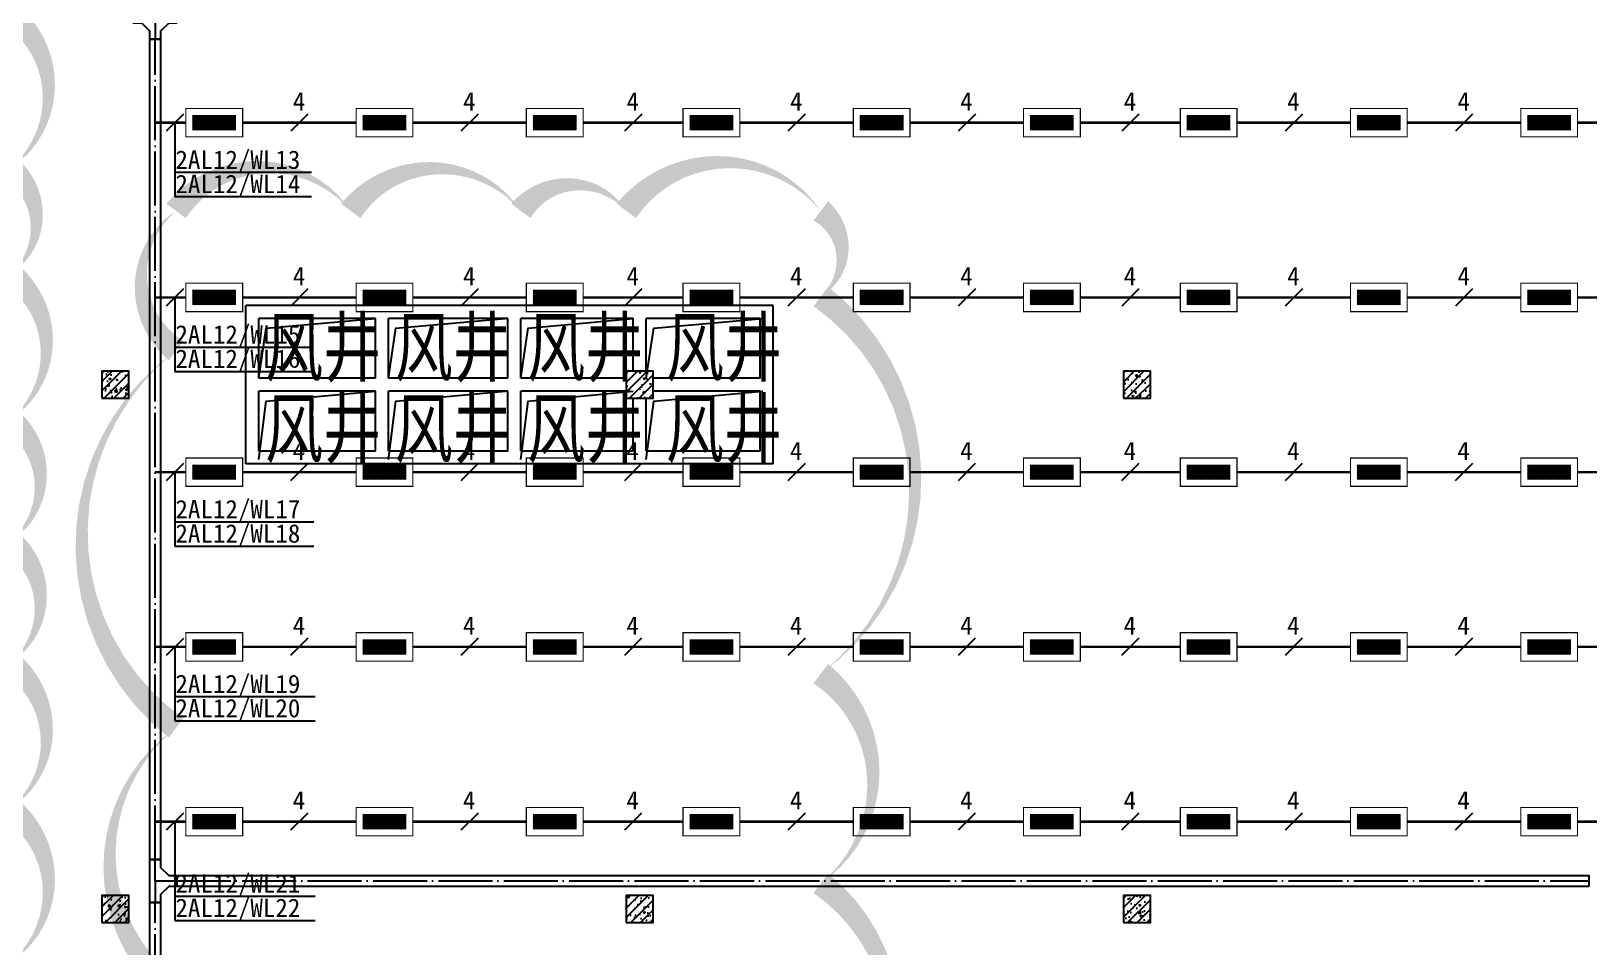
# Model space of a CAD drawing. Header units: millimetres. Extents: x -633009578 to 5705885, y -633235091 to 2571734.
# Drawn here: x 2853360 to 2882182, y 1943000 to 1959944 of the extents above; entities that cross this region are included whole.
import ezdxf

# ---------------------------------------------------------------- set-up
doc = ezdxf.new("R2010")
doc.units = ezdxf.units.MM
doc.header["$LTSCALE"] = 1000
doc.header["$MEASUREMENT"] = 0
doc.linetypes.add('DOTE', pattern=[2.4200000000000004, 2, -0.2, 0.02, -0.2])
doc.layers.get('0').update_dxf_attribs({"color": 9})
for name, color, linetype in [('3T_WOOD', 21, 'Continuous'), ('A-COLUM(柱)', 255, 'Continuous'), ('A-OTHER(其它)', 192, 'Continuous'), ('A-TEXT(房间)', 243, 'Continuous'), ('A-WALL(墙)', 255, 'Continuous'), ('DIM_MODI', 6, 'Continuous'), ('电-强电平面-标注', 3, 'Continuous'), ('电-强电平面-线缆', 3, 'Continuous'), ('电-桥架', 4, 'Continuous'), ('设备-照明', 3, 'Continuous')]:
    doc.layers.add(name, color=color, linetype=linetype)
doc.styles.add('_TCH', font='simhei.ttf', dxfattribs={"width": 0.75, "bigfont": 'hztxt.shx'})
doc.styles.add('ELEC-DIM', font='simhei.ttf')
doc.styles.add('IDQSTYLE', font='simhei.ttf', dxfattribs={"width": 0.707, "bigfont": 'hztxt.shx'})

# ---------------------------------------------------------------- blocks, each defined once
blk = doc.blocks.new('_FZH')
h = blk.add_hatch()
h.set_pattern_fill('钢筋混凝土', color=256, scale=0.1, style=0)
h.set_pattern_definition([(45, (0, 0), (-0.1767766952966369, 0.1767766952966369), []), (50, (0, 0), (0.7172601826007535, -0.06275213498259512), [0.07500000000000001, -0.8250000000000001]), (355, (0, 0), (-0.138751333613, 0.7521921337000119), [0.06, -0.66]), (100.4514, (0.05977168000000001, -0.00522934), (0.5785093817140216, 0.6894395420609536), [0.06374019, -0.701142112]), (46.1842, (0, 0.2), (1.067241048625645, -0.1655190143290181), [0.1125, -1.2375]), (96.6356, (0.088936745, 0.186206693), (0.9346627055487033, 0.9741178709004418), [0.095610288, -1.051713]), (351.1842, (0, 0.2), (0.9346619451336272, 0.9741186009253247), [0.09000000000000001, -0.9900000000000001]), (21, (0.1, 0.15), (0.5969070521184617, -0.4026188906653388), [0.07500000000000001, -0.8250000000000001]), (326, (0.1, 0.15), (0.2433153319215824, 0.7251500450468529), [0.06, -0.66]), (71.4514, (0.149742233, 0.116448394), (0.84022262858149, 0.3225304967099524), [0.06374019, -0.701142112]), (37.50000000000001, (0, 0), (0.01215985531729062, 0.3328938538313115), [0, -0.652, 0, -0.67, 0, -0.6625000000000001]), (7.499999999999999, (0, 0), (0.2630695374421486, 0.3944117118823603), [0, -0.382, 0, -0.637, 0, -0.2525]), (-32.5, (-0.223, 0), (0.533822436172409, -0.02255487173437976), [0, -0.25, 0, -0.78, 0, -1.035]), (-42.5, (-0.323, 0), (0.5831861693423862, 0.1001049823323177), [0, -0.325, 0, -0.518, 0, -0.735])])
h.paths.add_polyline_path([(-0.5, -0.5), (0.5, -0.5), (0.5, 0.5), (-0.5, 0.5)])
blk.add_lwpolyline([(-0.5, -0.5), (0.5, -0.5), (0.5, 0.5), (-0.5, 0.5)], close=True)
blk = doc.blocks.new('9-3-1')
at = {"layer": 'A-OTHER(其它)'}
for points in [[(1201690.598288007, 1275542.080887673), (1201829.824807846, 1276467.089357781), (1203850.598288691, 1276647.080887757)], [(1204090.598288691, 1275542.080887476), (1204229.82480853, 1276467.089357584), (1206250.598289375, 1276647.08088756)], [(1206540.598288347, 1275542.080887623), (1206679.824808186, 1276467.089357731), (1208620.598288295, 1276647.080887707)], [(1208860.598288303, 1275542.080887546), (1208999.824808142, 1276467.089357654), (1211020.598288987, 1276647.08088763)], [(1201690.598288007, 1274037.080887418), (1201829.824807846, 1275122.089357526), (1203850.598288691, 1275302.080887503)], [(1204090.598288691, 1274037.080887221), (1204229.82480853, 1275122.089357329), (1206250.598289375, 1275302.080887306)], [(1206540.598288347, 1274037.080887369), (1206679.824808186, 1275122.089357477), (1208620.598288295, 1275302.080887453)], [(1208860.598288303, 1274037.080887291), (1208999.824808142, 1275122.089357399), (1211020.598288987, 1275302.080887376)]]:
    blk.add_lwpolyline(points, dxfattribs=at)
at = {"layer": 'A-WALL(墙)'}
for p, q in [((1203970.598288486, 1276887.08088762), (1201450.598288004, 1276887.080887735)), ((1201450.598288154, 1275422.080887619), (1201450.598288004, 1276887.080887735)), ((1206420.598288485, 1276887.08088762), (1203970.598288486, 1276887.08088762)), ((1208740.598288325, 1276887.08088762), (1206420.598288485, 1276887.08088762)), ((1211210.598288361, 1276887.08088763), (1208740.598288325, 1276887.08088762)), ((1211210.598288325, 1275422.080887619), (1211210.598288361, 1276887.08088763)), ((1203850.598288729, 1276647.080887768), (1201690.598288005, 1276647.080887768)), ((1201690.598288004, 1275542.080887673), (1201690.598288005, 1276647.080887768)), ((1203850.598288729, 1275542.080887673), (1203850.598288729, 1276647.080887768)), ((1204090.598288729, 1275542.08088756), (1204090.598288729, 1276647.08088756)), ((1206300.598288364, 1276647.08088756), (1204090.598288729, 1276647.08088756)), ((1206300.598288364, 1275542.08088756), (1206300.598288364, 1276647.08088756)), ((1206540.598288364, 1275542.080887626), (1206540.598288364, 1276647.080887702)), ((1208620.59828831, 1276647.080887702), (1206540.598288364, 1276647.080887702)), ((1208620.598287995, 1275672.080887693), (1208620.59828831, 1276647.080887702)), ((1208860.598288045, 1275672.080887693), (1208860.598288319, 1276647.08088763)), ((1210970.598288361, 1276647.08088763), (1208860.598288319, 1276647.08088763)), ((1210970.598288361, 1275542.08088763), (1210970.598288361, 1276647.08088763)), ((1201450.598288323, 1273957.080887732), (1201450.598288154, 1275422.080887619)), ((1203850.598288729, 1275542.080887673), (1201690.598288004, 1275542.080887673)), ((1206300.598288364, 1275542.08088756), (1204090.598288729, 1275542.08088756)), ((1208490.598288553, 1275542.080887588), (1206540.598288364, 1275542.080887626)), ((1210970.598288361, 1275542.08088763), (1208990.598288553, 1275542.080887618)), ((1211210.598288564, 1273957.08088763), (1211210.598288325, 1275422.080887619)), ((1203850.598288438, 1275302.080887503), (1201690.598288338, 1275302.080887503)), ((1201690.598288338, 1274197.080887699), (1201690.598288338, 1275302.080887503)), ((1203850.598288438, 1274197.080887699), (1203850.598288438, 1275302.080887503)), ((1206300.598288601, 1275302.080887759), (1204090.598288453, 1275302.080887759)), ((1204090.598288453, 1274197.080887758), (1204090.598288453, 1275302.080887759)), ((1206300.598288601, 1274197.080887758), (1206300.598288601, 1275302.080887759)), ((1206540.598288616, 1274197.080887744), (1206540.598288616, 1275302.080887609)), ((1208490.598288553, 1275302.080887591), (1206540.598288616, 1275302.080887609)), ((1208620.598288432, 1274197.080887744), (1208620.59828848, 1275172.080887693)), ((1208860.598288439, 1274197.08088763), (1208860.59828843, 1275172.080887693)), ((1210970.598288548, 1275302.08088763), (1208990.598288553, 1275302.080887748)), ((1210970.598288548, 1274197.08088763), (1210970.598288548, 1275302.08088763)), ((1203970.598288486, 1273957.080887708), (1201450.598288323, 1273957.080887732)), ((1203850.598288438, 1274197.080887699), (1201690.598288338, 1274197.080887699)), ((1206420.598288485, 1273957.080887708), (1203970.598288486, 1273957.080887708)), ((1206300.598288601, 1274197.080887758), (1204090.598288453, 1274197.080887758)), ((1208740.598288325, 1273957.080887708), (1206420.598288485, 1273957.080887708)), ((1208620.598288432, 1274197.080887744), (1206540.598288616, 1274197.080887744)), ((1211210.598288564, 1273957.08088763), (1208740.598288325, 1273957.080887708)), ((1210970.598288548, 1274197.08088763), (1208860.598288439, 1274197.08088763))]:
    blk.add_line(p, q, dxfattribs=at)
at = {"layer": 'DIM_MODI', "color": 8}
blk.add_lwpolyline([(1197091.939071017, 1245225.503476094, 0, 450, 0.5), (1197091.939071017, 1246725.503476094, 0, 450, 0.5), (1197091.939071017, 1250775.503476094, 0, 450, 0.5), (1197091.939071017, 1253025.503476094, 0, 450, 0.5), (1197091.939071017, 1255275.503476094, 0, 450, 0.5), (1197091.939071017, 1258425.503476094, 0, 450, 0.5), (1197091.939071017, 1261575.503476094, 0, 450, 0.5), (1197091.939071017, 1264725.503476094, 0, 450, 0.5), (1197091.939071017, 1267575.503476094, 0, 450, 0.5), (1197091.939071017, 1270275.503476094, 0, 450, 0.5), (1197091.939071017, 1272525.503476094, 0, 450, 0.5), (1197091.939071017, 1274775.503476094, 0, 450, 0.5), (1197091.939071017, 1277475.503476094, 0, 450, 0.5), (1197091.939071017, 1279425.503476094, 0, 450, 0.5), (1197091.939071017, 1282275.503476094, 0, 450, 0.5), (1197091.939071017, 1284525.503476094, 0, 450, 0.5), (1197091.939071017, 1287375.503476094, 0, 450, 0.5), (1197091.939071017, 1288875.503476094, 0, 450, 0.5), (1197091.939071017, 1291575.503476094, 0, 450, 0.5), (1197091.939071017, 1293525.503476094, 0, 450, 0.5), (1197091.939071017, 1296675.503476094, 0, 450, 0.5), (1197091.939071017, 1299525.503476094, 0, 450, 0.5), (1197091.939071017, 1303125.503476094, 0, 450, 0.5), (1197091.939071017, 1304660.788694934, 0, 450, 0.5)], format="xyseb", dxfattribs=at)
blk.add_lwpolyline([(1200161.11916399, 1278640.011747444, 0, 450, 0.5), (1200161.11916399, 1276054.77659813, 0, 450, 0.5), (1200161.11916399, 1269074.641694981, 0, 450, 0.5), (1200161.11916399, 1264162.694911283, 0, 450, 0.5), (1200161.11916399, 1260284.842187312, 0, 450, 0.5), (1200161.11916399, 1257182.560008135, 0, 450, 0.5), (1200161.11916399, 1253046.183769232, 0, 450, 0.5), (1200161.11916399, 1251463.627900156, 0, 450, 0.5), (1202561.11916399, 1251463.627900156, 0, 450, 0.5), (1205261.11916399, 1251463.627900156, 0, 450, 0.5), (1208411.11916399, 1251463.627900156, 0, 450, 0.5), (1210811.11916399, 1251463.627900156, 0, 450, 0.5), (1212091.979439689, 1251463.627900156, 0, 450, 0.5), (1212091.979439689, 1254048.86304947, 0, 450, 0.5), (1212091.979439689, 1257409.668743579, 0, 450, 0.5), (1212091.979439689, 1260770.474437688, 0, 450, 0.5), (1212091.979439689, 1266199.468251248, 0, 450, 0.5), (1212091.979439689, 1270077.320975219, 0, 450, 0.5), (1212091.979439689, 1277057.455878369, 0, 450, 0.5), (1212091.979439689, 1278640.011747444, 0, 450, 0.5), (1208491.979439689, 1278640.011747444, 0, 450, 0.5), (1206541.979439689, 1278640.011747444, 0, 450, 0.5), (1203391.979439689, 1278640.011747444, 0, 450, 0.5)], format="xyseb", close=True, dxfattribs=at)
at = {"layer": 'A-COLUM(柱)', "xscale": 500, "yscale": 500, "zscale": 500}
for p in [(1199040.598288325, 1275422.080887664), (1208740.598288325, 1275422.080887664), (1217940.598288325, 1275422.080887664), (1199040.598288325, 1265722.080887664), (1208740.598288325, 1265722.080887664), (1217940.598288325, 1265722.080887664)]:
    blk.add_blockref('_FZH', p, dxfattribs=at)
at = {"layer": 'A-TEXT(房间)', "style": '_TCH', "width": 0.75}
for p in [(1201808.985588282, 1275595.996926943), (1204208.985588966, 1275595.996926795), (1206658.985588622, 1275595.996926943), (1209226.517584321, 1275595.996926866), (1201808.985588215, 1274090.996926943), (1204208.985588899, 1274090.996926795), (1206658.985588555, 1274090.996926943), (1209226.517584254, 1274090.996926865)]:
    blk.add_text('风井', height=1050, dxfattribs=at).set_placement(p)
blk = doc.blocks.new('*X353')
at = {"color": 0, "linetype": 'Continuous'}
for p, q in [((277.1059544658493, 221.9516255332986), (279.536990929048, 224.3826619964973)), ((277.1059544658493, 222.2344682457732), (279.2541482165735, 224.3826619964973)), ((277.1059544658493, 222.5173109582479), (278.9713055040988, 224.3826619964973)), ((277.1059544658493, 222.8001536707225), (278.6884627916242, 224.3826619964973)), ((277.1059544658493, 223.0829963831971), (278.4056200791496, 224.3826619964973)), ((277.1059544658493, 223.3658390956717), (278.122777366675, 224.3826619964973)), ((277.1059544658493, 223.6486818081463), (277.8399346542004, 224.3826619964973)), ((277.1059544658493, 223.9315245206209), (277.5570919417257, 224.3826619964973)), ((277.1059544658493, 224.2143672330955), (277.2742492292511, 224.3826619964973)), ((277.3198336415227, 221.8826619964973), (279.8198336415227, 224.3826619964973)), ((277.6026763539973, 221.8826619964973), (280.1026763539973, 224.3826619964973)), ((277.8855190664719, 221.8826619964973), (280.3855190664719, 224.3826619964973)), ((278.1683617789465, 221.8826619964973), (280.6683617789466, 224.3826619964973)), ((278.4512044914212, 221.8826619964973), (280.9512044914212, 224.3826619964973)), ((278.7340472038958, 221.8826619964973), (281.2340472038958, 224.3826619964973)), ((279.0168899163704, 221.8826619964973), (281.5168899163704, 224.3826619964973)), ((279.299732628845, 221.8826619964973), (281.799732628845, 224.3826619964973)), ((279.5825753413196, 221.8826619964973), (282.0825753413196, 224.3826619964973)), ((279.8654180537943, 221.8826619964973), (282.3654180537943, 224.3826619964973)), ((280.1482607662689, 221.8826619964973), (282.6482607662689, 224.3826619964973)), ((280.4311034787435, 221.8826619964973), (282.9311034787435, 224.3826619964973)), ((280.7139461912181, 221.8826619964973), (283.2139461912181, 224.3826619964973)), ((280.9967889036927, 221.8826619964973), (283.4967889036927, 224.3826619964973)), ((281.2796316161674, 221.8826619964973), (283.7796316161674, 224.3826619964973)), ((281.5624743286419, 221.8826619964973), (284.062474328642, 224.3826619964973)), ((281.8453170411166, 221.8826619964973), (284.3453170411166, 224.3826619964973)), ((282.1281597535912, 221.8826619964973), (284.6059544658494, 224.3604567087555)), ((282.4110024660658, 221.8826619964973), (284.6059544658494, 224.0776139962809)), ((282.6938451785405, 221.8826619964973), (284.6059544658494, 223.7947712838063)), ((282.976687891015, 221.8826619964973), (284.6059544658494, 223.5119285713317)), ((283.2595306034897, 221.8826619964973), (284.6059544658494, 223.229085858857)), ((283.5423733159643, 221.8826619964973), (284.6059544658494, 222.9462431463824)), ((283.8252160284389, 221.8826619964973), (284.6059544658494, 222.6634004339078)), ((284.1080587409135, 221.8826619964973), (284.6059544658494, 222.3805577214332)), ((284.3909014533882, 221.8826619964973), (284.6059544658494, 222.0977150089586))]:
    blk.add_line(p, q, dxfattribs=at)
blk = doc.blocks.new('HC000062')
at = {"color": 0, "linetype": 'Continuous', "const_width": 0.2}
for points in [[(-4.97662087547036, 2.499999999999943), (5.023379124529697, 2.499999999999943), (5.023379124529697, -2.500000000000057), (-4.97662087547036, -2.500000000000057), (-4.97662087547036, 2.499999999999943)], [(-3.72662087547036, 1.25), (-3.72662087547036, -1.250000000000057), (3.773379124529697, -1.250000000000057), (3.773379124529697, 1.25), (-3.72662087547036, 1.25)]]:
    blk.add_lwpolyline(points, dxfattribs=at)
at = {"color": 0, "linetype": 'Continuous'}
blk.add_blockref('*X353', (-280.8325753413197, -223.1326619964974), dxfattribs=at)
at = {"color": 0, "style": 'IDQSTYLE', "width": 0.7}
blk.add_attdef('PSFHATT', (7.023379124529697, -2.500000000000057), '', height=2.5, dxfattribs=at)

msp = doc.modelspace()

# ---------------------------------------------------------------- linework, layer by layer
at = {"layer": '电-强电平面-标注'}
for p, q in [((2856178.599025767, 1958408.099025767), (2855860.400974235, 1958089.900974233)), ((2856019.500000001, 1958249), (2856019.500000001, 1956882)), ((2858481.547865565, 1958408.695946893), (2858163.34981404, 1958090.49789535)), ((2861631.547865565, 1958408.695946974), (2861313.34981404, 1958090.497895431)), ((2864656.547865565, 1958408.695947051), (2864338.34981404, 1958090.497895508)), ((2867681.547865565, 1958408.695947128), (2867363.34981404, 1958090.497895585)), ((2870831.547865565, 1958408.695947208), (2870513.34981404, 1958090.497895665)), ((2873856.547865565, 1958408.695947285), (2873538.34981404, 1958090.497895742)), ((2876881.547865565, 1958408.695947362), (2876563.34981404, 1958090.497895819)), ((2880031.547865565, 1958408.695947443), (2879713.34981404, 1958090.4978959)), ((2856019.500000001, 1957331.5), (2858547.632911393, 1957331.5)), ((2856019.500000001, 1956882), (2858547.632911393, 1956882)), ((2856178.599025767, 1955174.765692424), (2855860.400974235, 1954856.567640889)), ((2858481.547865565, 1955175.36261355), (2858163.34981404, 1954857.164562007)), ((2861631.547865565, 1955175.36261363), (2861313.34981404, 1954857.164562087)), ((2864656.547865565, 1955175.362613707), (2864338.34981404, 1954857.164562164)), ((2867681.547865565, 1955175.362613785), (2867363.34981404, 1954857.164562242)), ((2870831.547865565, 1955175.362613865), (2870513.34981404, 1954857.164562322)), ((2873856.547865565, 1955175.362613942), (2873538.34981404, 1954857.164562399)), ((2876881.547865565, 1955175.362614019), (2876563.34981404, 1954857.164562476)), ((2880031.547865565, 1955175.362614099), (2879713.34981404, 1954857.164562556)), ((2856019.500000001, 1955015.666666657), (2856019.500000001, 1953648.666666657)), ((2856019.500000001, 1954098.166666657), (2858555.132911393, 1954098.166666657)), ((2856019.500000001, 1953648.666666657), (2858555.132911393, 1953648.666666657)), ((2856178.599025767, 1951941.432359111), (2855860.400974235, 1951623.234307576)), ((2858478.996705368, 1951942.029280236), (2858160.798653843, 1951623.831228693)), ((2861628.996705368, 1951942.029280317), (2861310.798653843, 1951623.831228774)), ((2864653.996705368, 1951942.029280394), (2864335.798653843, 1951623.831228851)), ((2867678.996705368, 1951942.029280471), (2867360.798653843, 1951623.831228928)), ((2870828.996705368, 1951942.029280551), (2870510.798653843, 1951623.831229009)), ((2873853.996705368, 1951942.029280629), (2873535.798653843, 1951623.831229086)), ((2876878.996705368, 1951942.029280706), (2876560.798653843, 1951623.831229163)), ((2880028.996705368, 1951942.029280786), (2879710.798653843, 1951623.831229243)), ((2856019.500000001, 1951782.333333343), (2856019.500000001, 1950415.333333343)), ((2856019.500000001, 1950864.833333343), (2858589.132911393, 1950864.833333343)), ((2856019.500000001, 1950415.333333343), (2858589.132911393, 1950415.333333343)), ((2856178.599025767, 1948708.099025767), (2855860.400974235, 1948389.900974233)), ((2858478.996705368, 1948708.695946893), (2858160.798653843, 1948390.49789535)), ((2861628.996705368, 1948708.695946974), (2861310.798653843, 1948390.497895431)), ((2864653.996705368, 1948708.695947051), (2864335.798653843, 1948390.497895508)), ((2867678.996705368, 1948708.695947128), (2867360.798653843, 1948390.497895585)), ((2870828.996705368, 1948708.695947208), (2870510.798653843, 1948390.497895665)), ((2873853.996705368, 1948708.695947285), (2873535.798653843, 1948390.497895742)), ((2876878.996705368, 1948708.695947362), (2876560.798653843, 1948390.497895819)), ((2880028.996705368, 1948708.695947443), (2879710.798653843, 1948390.4978959)), ((2856019.500000001, 1948549), (2856019.500000001, 1947182)), ((2856019.500000001, 1947631.5), (2858615.132911393, 1947631.5)), ((2856019.500000001, 1947182), (2858615.132911393, 1947182)), ((2856178.599025767, 1945474.765692424), (2855860.400974235, 1945156.567640889)), ((2856019.500000001, 1945315.666666657), (2856019.500000001, 1943488.666666657)), ((2858478.996705368, 1945475.36261355), (2858160.798653843, 1945157.164562007)), ((2861628.996705368, 1945475.36261363), (2861310.798653843, 1945157.164562087)), ((2864653.996705368, 1945475.362613707), (2864335.798653843, 1945157.164562164)), ((2867678.996705368, 1945475.362613785), (2867360.798653843, 1945157.164562242)), ((2870828.996705368, 1945475.362613865), (2870510.798653843, 1945157.164562322)), ((2873853.996705368, 1945475.362613942), (2873535.798653843, 1945157.164562399)), ((2876878.996705368, 1945475.362614019), (2876560.798653843, 1945157.164562476)), ((2880028.996705368, 1945475.362614099), (2879710.798653843, 1945157.164562556)), ((2856019.500000001, 1943938.166666657), (2858615.132911393, 1943938.166666657)), ((2856019.500000001, 1943488.666666657), (2858615.132911393, 1943488.666666657))]:
    msp.add_line(p, q, dxfattribs=at)
at = {"layer": '电-强电平面-线缆', "color": 1, "linetype": 'Continuous', "const_width": 45}
for points in [[(2855655.499999608, 1958249.596921054), (2856222.348839803, 1958249.596921068)], [(2857272.548839803, 1958249.596921095), (2859372.348839803, 1958249.596921148)], [(2860422.548839803, 1958249.596921175), (2862522.348839803, 1958249.596921229)], [(2863572.548839803, 1958249.596921256), (2865422.348839803, 1958249.596921303)], [(2866472.548839803, 1958249.59692133), (2868572.348839803, 1958249.596921383)], [(2869622.548839803, 1958249.59692141), (2871722.348839803, 1958249.596921463)], [(2872772.548839803, 1958249.59692149), (2874622.348839803, 1958249.596921537)], [(2875672.548839803, 1958249.596921564), (2877772.348839803, 1958249.596921618)], [(2878822.548839803, 1958249.596921644), (2880922.348839803, 1958249.596921698)], [(2881972.548839803, 1958249.596921725), (2883822.348839803, 1958249.596921772)], [(2855655.499999608, 1955016.26358771), (2856222.348839803, 1955016.263587725)], [(2857272.548839803, 1955016.263587752), (2859372.348839803, 1955016.263587805)], [(2860422.548839803, 1955016.263587832), (2862522.348839803, 1955016.263587886)], [(2863572.548839803, 1955016.263587912), (2865422.348839803, 1955016.26358796)], [(2866472.548839803, 1955016.263587986), (2868572.348839803, 1955016.26358804)], [(2869622.548839803, 1955016.263588067), (2871722.348839803, 1955016.26358812)], [(2872772.548839803, 1955016.263588147), (2874622.348839803, 1955016.263588194)], [(2875672.548839803, 1955016.263588221), (2877772.348839803, 1955016.263588274)], [(2878822.548839803, 1955016.263588301), (2880922.348839803, 1955016.263588355)], [(2881972.548839803, 1955016.263588381), (2883822.348839803, 1955016.263588429)], [(2855652.948839411, 1951782.930254397), (2856219.797679605, 1951782.930254411)], [(2857269.997679606, 1951782.930254438), (2859369.797679605, 1951782.930254492)], [(2860419.997679606, 1951782.930254519), (2862519.797679605, 1951782.930254572)], [(2863569.997679606, 1951782.930254599), (2865419.797679605, 1951782.930254646)], [(2866469.997679606, 1951782.930254673), (2868569.797679605, 1951782.930254726)], [(2869619.997679606, 1951782.930254753), (2871719.797679605, 1951782.930254807)], [(2872769.997679606, 1951782.930254834), (2874619.797679605, 1951782.930254881)], [(2875669.997679606, 1951782.930254907), (2877769.797679605, 1951782.930254961)], [(2878819.997679606, 1951782.930254988), (2880919.797679605, 1951782.930255041)], [(2881969.997679606, 1951782.930255068), (2883819.797679605, 1951782.930255115)], [(2855652.948839411, 1948549.596921054), (2856219.797679605, 1948549.596921068)], [(2857269.997679606, 1948549.596921095), (2859369.797679605, 1948549.596921148)], [(2860419.997679606, 1948549.596921175), (2862519.797679605, 1948549.596921229)], [(2863569.997679606, 1948549.596921256), (2865419.797679605, 1948549.596921303)], [(2866469.997679606, 1948549.59692133), (2868569.797679605, 1948549.596921383)], [(2869619.997679606, 1948549.59692141), (2871719.797679605, 1948549.596921463)], [(2872769.997679606, 1948549.59692149), (2874619.797679605, 1948549.596921537)], [(2875669.997679606, 1948549.596921564), (2877769.797679605, 1948549.596921618)], [(2878819.997679606, 1948549.596921644), (2880919.797679605, 1948549.596921698)], [(2881969.997679606, 1948549.596921725), (2883819.797679605, 1948549.596921772)], [(2855652.948839411, 1945316.26358771), (2856219.797679605, 1945316.263587725)], [(2857269.997679606, 1945316.263587752), (2859369.797679605, 1945316.263587805)], [(2860419.997679606, 1945316.263587832), (2862519.797679605, 1945316.263587886)], [(2863569.997679606, 1945316.263587912), (2865419.797679605, 1945316.26358796)], [(2866469.997679606, 1945316.263587986), (2868569.797679605, 1945316.26358804)], [(2869619.997679606, 1945316.263588067), (2871719.797679605, 1945316.26358812)], [(2872769.997679606, 1945316.263588147), (2874619.797679605, 1945316.263588194)], [(2875669.997679606, 1945316.263588221), (2877769.797679605, 1945316.263588274)], [(2878819.997679606, 1945316.263588301), (2880919.797679605, 1945316.263588355)], [(2881969.997679606, 1945316.263588381), (2883819.797679605, 1945316.263588429)]]:
    msp.add_lwpolyline(points, dxfattribs=at)
at = {"layer": '电-桥架', "color": 5, "linetype": 'DOTE', "ltscale": 0.5}
for p, q in [((2855655.499999186, 1960193.5), (2855655.499999196, 1959793.5)), ((2855655.499999583, 1944618), (2855655.499999196, 1959793.5)), ((2855655.500000088, 1944218), (2855655.500000115, 1944618)), ((2855655.500000088, 1944218), (2855655.500000062, 1943818)), ((2855655.500000088, 1944218), (2856055.500000088, 1944218)), ((2856055.500000638, 1944218), (2882182.499998709, 1944218)), ((2855655.499999859, 1933762.499999927), (2855655.499999603, 1943818))]:
    msp.add_line(p, q, dxfattribs=at)
at = {"layer": '电-桥架', "ltscale": 0.5}
for points in [[(2856055.499999186, 1960093.5), (2855905.499999186, 1960093.5), (2855755.499999192, 1959943.500000003), (2855755.499999196, 1959793.500000003), (2855555.499999196, 1959793.499999997), (2855555.499999192, 1959943.499999997), (2855405.499999186, 1960093.5), (2855255.499999186, 1960093.5), (2855255.499999185, 1960293.5), (2855405.499999185, 1960293.5), (2855555.499999179, 1960443.499999997), (2855555.499999175, 1960593.499999997), (2855755.499999175, 1960593.500000003), (2855755.499999179, 1960443.500000003), (2855905.499999185, 1960293.5), (2856055.499999185, 1960293.5)], [(2855755.499999196, 1959793.500000003), (2855755.499999583, 1944618.000000003), (2855555.499999583, 1944617.999999997), (2855555.499999196, 1959793.499999997)], [(2855755.500000115, 1944617.999999994), (2855755.500000106, 1944467.999999994), (2855905.500000088, 1944318), (2856055.500000088, 1944318), (2856055.500000089, 1944118), (2855905.500000089, 1944118), (2855755.500000073, 1943967.999999994), (2855755.500000063, 1943817.999999994), (2855555.500000063, 1943818.000000006), (2855555.500000115, 1944618.000000006)], [(2882182.49999871, 1944118), (2856055.500000639, 1944118), (2856055.500000638, 1944318), (2882182.499998709, 1944318)], [(2855755.499999604, 1943818.000000003), (2855755.499999859, 1933762.49999993), (2855555.499999859, 1933762.499999924), (2855555.499999604, 1943817.999999997)]]:
    msp.add_lwpolyline(points, close=True, dxfattribs=at)

# ---------------------------------------------------------------- block references
at = {"layer": '3T_WOOD'}
msp.add_blockref('9-3-1', (1655879.395743424, 677977.51603476), dxfattribs=at)
at = {"layer": '设备-照明', "xscale": 105, "yscale": 105, "zscale": 105}
for p in [(2856744.994031727, 1958249.596922427), (2859894.994031727, 1958249.596922427), (2863044.994031727, 1958249.596922427), (2865944.994031727, 1958249.596922427), (2869094.994031727, 1958249.596922427), (2872244.994031727, 1958249.596922427), (2875144.994031727, 1958249.596922427), (2878294.994031727, 1958249.596922427), (2881444.994031727, 1958249.596922427), (2856744.994031727, 1955016.263589084), (2859894.994031727, 1955016.263589084), (2863044.994031727, 1955016.263589084), (2865944.994031727, 1955016.263589084), (2869094.994031727, 1955016.263589084), (2872244.994031727, 1955016.263589084), (2875144.994031727, 1955016.263589084), (2878294.994031727, 1955016.263589084), (2881444.994031727, 1955016.263589084), (2856744.994031727, 1951782.930255771), (2859894.994031727, 1951782.930255771), (2863044.994031727, 1951782.930255771), (2865944.994031727, 1951782.930255771), (2869094.994031727, 1951782.930255771), (2872244.994031727, 1951782.930255771), (2875144.994031727, 1951782.930255771), (2878294.994031727, 1951782.930255771), (2881444.994031727, 1951782.930255771), (2856744.994031727, 1948549.596922427), (2859894.994031727, 1948549.596922427), (2863044.994031727, 1948549.596922427), (2865944.994031727, 1948549.596922427), (2869094.994031727, 1948549.596922427), (2872244.994031727, 1948549.596922427), (2875144.994031727, 1948549.596922427), (2878294.994031727, 1948549.596922427), (2881444.994031727, 1948549.596922427), (2856744.994031727, 1945316.263589084), (2859894.994031727, 1945316.263589084), (2863044.994031727, 1945316.263589084), (2865944.994031727, 1945316.263589084), (2869094.994031727, 1945316.263589084), (2872244.994031727, 1945316.263589084), (2875144.994031727, 1945316.263589084), (2878294.994031727, 1945316.263589084), (2881444.994031727, 1945316.263589084)]:
    msp.add_blockref('HC000062', p, dxfattribs=at)

# ---------------------------------------------------------------- texts
at = {"layer": '电-强电平面-标注', "style": 'ELEC-DIM'}
for s, p in [('4', (2858200.929852447, 1958474.596921122)), ('4', (2861350.929852447, 1958474.596921202)), ('4', (2864375.929852447, 1958474.596921279)), ('4', (2867400.929852447, 1958474.596921356)), ('4', (2870550.929852447, 1958474.596921437)), ('4', (2873575.929852447, 1958474.596921514)), ('4', (2876600.929852447, 1958474.596921591)), ('4', (2879750.929852447, 1958474.596921671)), ('2AL12/WL13', (2856029, 1957395.5)), ('2AL12/WL14', (2856029, 1956946)), ('4', (2858200.929852447, 1955241.263587778)), ('4', (2861350.929852447, 1955241.263587859)), ('4', (2864375.929852447, 1955241.263587936)), ('4', (2867400.929852447, 1955241.263588013)), ('4', (2870550.929852447, 1955241.263588093)), ('4', (2873575.929852447, 1955241.263588171)), ('4', (2876600.929852447, 1955241.263588248)), ('4', (2879750.929852447, 1955241.263588328)), ('2AL12/WL15', (2856029, 1954162.166666657)), ('2AL12/WL16', (2856029, 1953712.666666657)), ('4', (2858198.37869225, 1952007.930254465)), ('4', (2861348.37869225, 1952007.930254545)), ('4', (2864373.37869225, 1952007.930254622)), ('4', (2867398.37869225, 1952007.9302547)), ('4', (2870548.37869225, 1952007.93025478)), ('4', (2873573.37869225, 1952007.930254857)), ('4', (2876598.37869225, 1952007.930254934)), ('4', (2879748.37869225, 1952007.930255014)), ('2AL12/WL17', (2856029, 1950928.833333343)), ('2AL12/WL18', (2856029, 1950479.333333343)), ('4', (2858198.37869225, 1948774.596921122)), ('4', (2861348.37869225, 1948774.596921202)), ('4', (2864373.37869225, 1948774.596921279)), ('4', (2867398.37869225, 1948774.596921356)), ('4', (2870548.37869225, 1948774.596921437)), ('4', (2873573.37869225, 1948774.596921514)), ('4', (2876598.37869225, 1948774.596921591)), ('4', (2879748.37869225, 1948774.596921671)), ('2AL12/WL19', (2856029, 1947695.5)), ('2AL12/WL20', (2856029, 1947246)), ('4', (2858198.37869225, 1945541.263587778)), ('4', (2861348.37869225, 1945541.263587859)), ('4', (2864373.37869225, 1945541.263587936)), ('4', (2867398.37869225, 1945541.263588013)), ('4', (2870548.37869225, 1945541.263588093)), ('4', (2873573.37869225, 1945541.263588171)), ('4', (2876598.37869225, 1945541.263588248)), ('4', (2879748.37869225, 1945541.263588328)), ('2AL12/WL21', (2856029, 1944002.166666657)), ('2AL12/WL22', (2856029, 1943552.666666657))]:
    msp.add_text(s, height=339.8734177215189, dxfattribs=at).set_placement(p)

doc.saveas('drawing.dxf')
